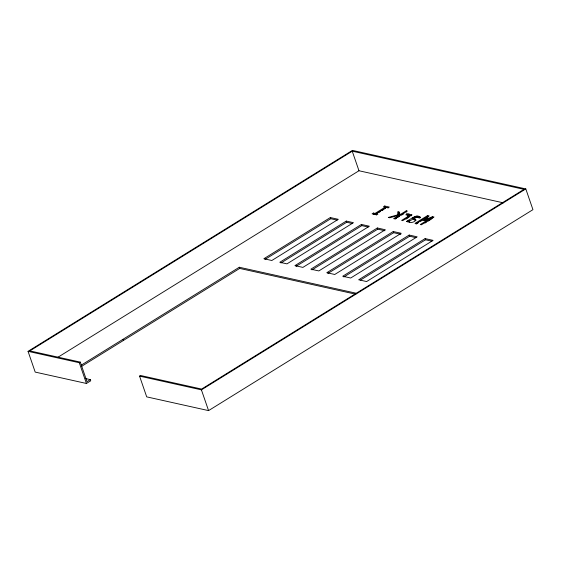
<?xml version="1.0" encoding="UTF-8"?>
<svg xmlns="http://www.w3.org/2000/svg" width="561" height="561" viewBox="0 0 561 561"><rect width="100%" height="100%" fill="white"/><g stroke="black" fill="none" stroke-linecap="round" stroke-linejoin="round"><path stroke-width="0.84" d="M397.532 215.599L397.875 217.43L397.532 215.599L389.741 217.773L388.275 217.444L397.616 214.884L398.03 211.77L399.453 212.086L399.011 215.298L399.418 216.476M398.03 211.77L398.436 212.942L398.015 216.055L397.616 214.884M409.053 215.81L410.94 214.639L412.047 214.884L402.728 220.655L401.62 220.41L407.651 216.679L407.924 215.045L405.848 214.849L406.739 213.916L409.397 214.218L409.053 215.81L409.46 216.981M408.135 215.312L408.394 217.303L407.994 216.132M408.878 221.399L409.123 220.817L409.285 222.577L408.878 221.399L408.941 221.875C411.017 223.376 414.439 222.016 415.911 220.136L415.463 219.218L413.169 218.355L413.576 219.526L415.869 220.389L415.463 219.218M424.901 220.466L427.335 218.103L426.935 216.925L423.275 220.473L424.382 220.718L431.086 217.85L431.486 219.021L427.882 221.258M425.455 221.013L425.056 219.835L429.123 215.901L427.601 215.564L414.986 223.383L416.108 223.629L426.935 216.925M28.05 351.34L352.434 150.39L525.804 188.91L532.95 209.66L208.566 410.61L146.702 396.865L139.556 376.115L140.559 375.498L201.623 389.068L524.009 189.352L352.238 151.182L29.845 350.898L80.286 362.111L87.025 381.683L90.349 379.622L90.756 380.8L86.436 383.472L35.196 372.09L28.05 351.34L79.29 362.729L80.286 362.111M57.432 357.56L358.977 170.754L503.406 202.851M81.324 365.106L239.288 267.246L356.256 293.242M81.731 366.277L239.687 268.424L355.807 294.223M330.338 217.549L263.866 258.726L271.833 260.493L338.304 219.316L330.338 217.549L330.745 218.72L337.119 220.136M265.009 259.441L330.745 218.72M346.27 221.083L279.799 262.268L286.966 263.859L353.437 222.682L346.27 221.083L346.677 222.261L352.252 223.502M280.942 262.983L346.677 222.261M385.098 207.191L375.036 213.425L373.367 213.054L372.083 213.846L376.662 214.863L377.946 214.071L376.207 213.685L376.613 214.863M388.009 207.843L389.285 207.051L384.706 206.027L383.429 206.82L388.163 207.886M376.207 213.685L386.27 207.458M373.367 213.054L373.766 214.232L375.442 214.604L376.88 213.713M379.033 212.374L380.47 211.483M381.908 210.592L384.068 209.26M361.403 224.449L294.932 265.626L302.898 267.394L369.369 226.216L361.403 224.449L361.81 225.62L368.177 227.037M296.075 266.342L361.81 225.62M377.336 227.99L310.864 269.168L318.823 270.935L385.302 229.758L377.336 227.99L377.735 229.161L384.909 230.753M397.476 216.251L393.626 218.636L394.741 218.881L407.363 211.062L406.248 210.817L399.011 215.298M312.007 269.883L377.735 229.161M395.316 219.014L396.592 218.222M401.585 215.129L403.759 213.783M406.045 219.099L407.384 218.264M409.123 220.817L407.489 221.714L406.381 221.469C410.652 219.765 415.848 213.425 420.505 217.395L419.214 217.949L416.872 216.911L413.169 218.355M414.228 218.278L409.137 221.343L408.731 220.171M393.261 231.525L326.79 272.709L334.756 274.476L401.227 233.299L393.261 231.525L393.668 232.703L400.835 234.295M413.576 219.526L414.025 219.253M327.933 273.424L393.668 232.703M416.129 224.091L418.359 222.717M420.582 221.336L422.812 219.954M425.035 218.573L428.008 216.735L427.601 215.564M431.086 217.85L420.259 224.554L421.388 224.807L434.011 216.988L432.489 216.644L425.056 219.835M424.993 223.047L426.437 222.149M409.193 235.066L342.722 276.243L350.688 278.018L417.16 236.84L409.193 235.066L409.6 236.244L415.967 237.661M343.865 276.966L409.6 236.244M425.126 238.607L358.654 279.785L366.613 281.552L433.085 240.374L425.126 238.607L425.526 239.778L431.9 241.195M360.534 280.044L425.526 239.778M139.556 376.115L201.42 389.86L525.804 188.91M431.409 218.46L432.896 217.822L432.489 216.644M419.768 216.616L420.175 217.787L416.304 217.437L415.904 216.258M409.397 214.218L409.803 215.389L407.146 215.087L406.739 213.916M398.436 212.942L399.86 213.257M85.23 378.486L90.349 379.622M418.653 216.16L419.06 217.338M417.328 216.048L417.735 217.219M416.627 216.111L417.033 217.289M415.147 216.49L415.554 217.668L414.775 217.984L414.369 216.805M414.298 218.713L414.698 219.884M412.735 217.689L413.141 218.86M410.94 214.639L411.346 215.81M408.85 213.986L409.257 215.158M407.903 213.874L408.303 215.045M407.924 215.045L408.562 216.855M406.248 210.817L406.648 211.988M407.651 216.679L408.057 217.85M407.531 220.873L407.938 222.044M384.706 206.027L385.505 208.369M375.036 213.425L375.442 214.604M352.238 151.182L358.977 170.754M239.288 267.246L239.687 268.424M201.42 389.86L208.566 410.61M122.957 339.314L123.364 340.485M79.29 362.729L86.436 383.472"/></g></svg>
